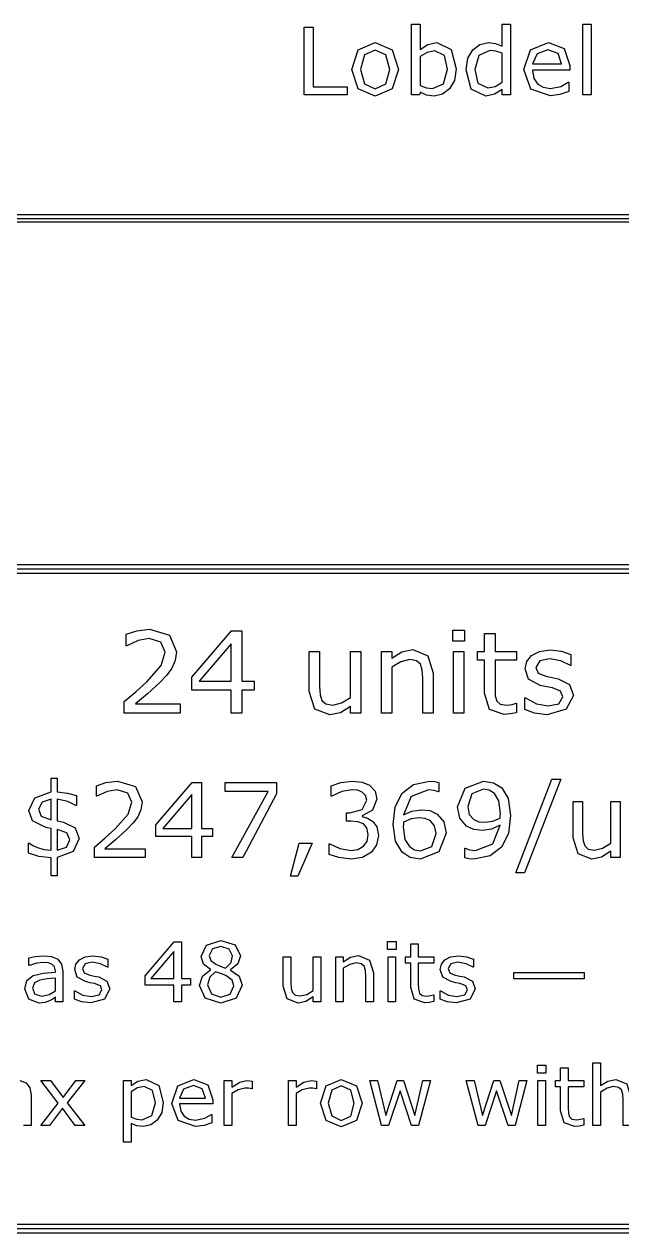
# Model space of a CAD drawing. Extents: x -1 to 182, y 89 to 480.
# Drawn here: x 106.07 to 121.4, y 157.59 to 188.61 of the extents above; entities that cross this region are included whole.
import ezdxf

# ---------------------------------------------------------------- set-up
doc = ezdxf.new("R2010")
doc.units = 0

msp = doc.modelspace()

# ---------------------------------------------------------------- linework, layer by layer
at = {"layer": 'Layer 1', "color": 7}
for points in [[(117.152132, 187.455905), (117.105624, 187.162906), (116.982376, 186.944308), (116.800991, 186.805957), (116.583564, 186.760608), (116.390554, 186.787331), (116.227772, 186.857101), (116.213828, 186.796644), (116.009189, 186.796644), (116.009189, 188.605836), (116.22778, 188.605836), (116.22778, 187.959354), (116.423116, 188.082623), (116.655661, 188.131439), (117.018428, 187.954724), (117.15214, 187.455905), (117.152132, 187.455905)], [(118.546233, 186.796644), (118.32764, 186.796644), (118.32764, 186.932692), (118.131142, 186.805957), (117.909062, 186.760608), (117.539318, 186.939651), (117.40328, 187.436141), (117.449788, 187.730304), (117.577687, 187.950067), (117.761398, 188.084925), (117.979989, 188.131439), (118.161373, 188.109214), (118.32764, 188.042936), (118.32764, 188.605704), (118.546233, 188.605704), (118.546233, 186.796644)], [(120.61587, 186.796644), (120.39728, 186.796644), (120.39728, 188.605836), (120.61587, 188.605836), (120.61587, 186.796644)], [(114.351145, 186.796538), (113.255864, 186.796538), (113.255864, 188.527837), (113.486083, 188.527837), (113.486083, 187.001166), (114.351145, 187.001166), (114.351145, 186.796538)], [(115.67083, 187.445322), (115.50805, 186.944202), (115.072031, 186.760502), (114.633686, 186.944202), (114.472068, 187.445322), (114.633686, 187.946469), (115.072031, 188.131333), (115.50805, 187.946469), (115.67083, 187.445322), (115.67083, 187.445322)], [(120.06358, 187.423362), (119.106662, 187.423362), (119.142707, 187.21405), (119.241539, 187.068715), (119.384551, 186.985), (119.568262, 186.957087), (119.834525, 187.009421), (120.026371, 187.114064), (120.037987, 187.114064), (120.037987, 186.875701), (119.812419, 186.797808), (119.570574, 186.766402), (119.065954, 186.940815), (118.884569, 187.438469), (119.057815, 187.944246), (119.515927, 188.131439), (119.920551, 187.977954), (120.063566, 187.541948), (120.06358, 187.423362)], [(115.445262, 187.445322), (115.346433, 187.819733), (115.072031, 187.942976), (114.795304, 187.819733), (114.697635, 187.445322), (114.796465, 187.07443), (115.072031, 186.948858), (115.345268, 187.073265), (115.445262, 187.445322), (115.445262, 187.445322)], [(116.926565, 187.450084), (116.849828, 187.802403), (116.602167, 187.923318), (116.409157, 187.881461), (116.227772, 187.775654), (116.227772, 187.031514), (116.387064, 186.973385), (116.539382, 186.956981), (116.823084, 187.075594), (116.926565, 187.449979), (116.926565, 187.450084)], [(118.32764, 187.116392), (118.32764, 187.861696), (118.169512, 187.916333), (118.017194, 187.931414), (117.731167, 187.803514), (117.628847, 187.440745), (117.707913, 187.088426), (117.961386, 186.968676), (118.149745, 187.009369), (118.32764, 187.116339), (118.32764, 187.116392)], [(119.850802, 187.59079), (119.763598, 187.85704), (119.504312, 187.951231), (119.224098, 187.847753), (119.106662, 187.59079), (119.850802, 187.59079)], [(94.720714, 183.71404), (94.720714, 183.529044), (153.987306, 183.529044), (153.987306, 183.71404), (94.720714, 183.71404)], [(94.720714, 183.621542), (153.987306, 183.621542)], [(95.779046, 174.731659), (95.325814, 174.640181), (94.955743, 174.390694), (94.706256, 174.020622), (94.614778, 173.567388), (94.614778, 158.75074), (94.706256, 158.297506), (94.955743, 157.927434), (95.325814, 157.677947), (95.779046, 157.586469), (152.928974, 157.586469), (153.382206, 157.677947), (153.752277, 157.927434), (154.001764, 158.297506), (154.093242, 158.75074), (154.093242, 173.567388), (154.001764, 174.020622), (153.752277, 174.390694), (153.382206, 174.640181), (152.928974, 174.731659), (95.779046, 174.731659)], [(95.779046, 174.62572), (152.928974, 174.62572), (153.34169, 174.542806), (153.678008, 174.316422), (153.904392, 173.980104), (153.987306, 173.567388), (153.987306, 158.75074), (153.904392, 158.338024), (153.678008, 158.001706), (153.34169, 157.775322), (152.928974, 157.692408), (95.779046, 157.692408), (95.36633, 157.775322), (95.030012, 158.001706), (94.803628, 158.338024), (94.720714, 158.75074), (94.720714, 173.567388), (94.803628, 173.980104), (95.030012, 174.316422), (95.36633, 174.542806), (95.779046, 174.62572), (95.779046, 174.62572)], [(95.779046, 174.519781), (152.928974, 174.519781), (153.301175, 174.445432), (153.60374, 174.242151), (153.807021, 173.939586), (153.88137, 173.567388), (153.88137, 158.75074), (153.807021, 158.378542), (153.60374, 158.075977), (153.301175, 157.872696), (152.928974, 157.798347), (95.779046, 157.798347), (95.406845, 157.872696), (95.10428, 158.075977), (94.900999, 158.378542), (94.82665, 158.75074), (94.82665, 173.567388), (94.900999, 173.939586), (95.10428, 174.242151), (95.406845, 174.445432), (95.779046, 174.519781), (95.779046, 174.519781)], [(110.068401, 170.921558), (108.635933, 170.921558), (108.635933, 171.218579), (108.934364, 171.474378), (109.214319, 171.728748), (109.588069, 172.14798), (109.688968, 172.484767), (109.579542, 172.741995), (109.276848, 172.83579), (108.996893, 172.790308), (108.702724, 172.651031), (108.688516, 172.651031), (108.688516, 172.949481), (108.957102, 173.040418), (109.283958, 173.08164), (109.794132, 172.923896), (109.978874, 172.498975), (109.947611, 172.273022), (109.858082, 172.075484), (109.727341, 171.902129), (109.546861, 171.713111), (109.232798, 171.423207), (108.930102, 171.164577), (110.068404, 171.164577), (110.068401, 170.921558)], [(111.966991, 171.517002), (111.652928, 171.517002), (111.652928, 170.921558), (111.380077, 170.921558), (111.380077, 171.517002), (110.366832, 171.517002), (110.366832, 171.843841), (111.391446, 173.037587), (111.652928, 173.037587), (111.652928, 171.744385), (111.966991, 171.744385), (111.966991, 171.517002)], [(117.36433, 172.774671), (117.063055, 172.774671), (117.063055, 173.051795), (117.36433, 173.051795), (117.36433, 172.774671)], [(118.700152, 170.935845), (118.535306, 170.903169), (118.377564, 170.890469), (118.008077, 171.021226), (117.881598, 171.440432), (117.881598, 172.284584), (117.701118, 172.284584), (117.701118, 172.509109), (117.881598, 172.509109), (117.881598, 172.965276), (118.148766, 172.965276), (118.148766, 172.509109), (118.700152, 172.509109), (118.700152, 172.284584), (118.148766, 172.284584), (118.148766, 171.56124), (118.154455, 171.365131), (118.194245, 171.234374), (118.279512, 171.150528), (118.447202, 171.124864), (118.583627, 171.143384), (118.685946, 171.17606), (118.700154, 171.17606), (118.700152, 170.935845)], [(111.380077, 171.744385), (111.380077, 172.699344), (110.560102, 171.744385), (111.380077, 171.744385)], [(114.709714, 170.921558), (114.442548, 170.921558), (114.442548, 171.09777), (114.183908, 170.934337), (113.911057, 170.877505), (113.521675, 171.029561), (113.382407, 171.478638), (113.382407, 172.508924), (113.649574, 172.508924), (113.649574, 171.605108), (113.660952, 171.397622), (113.709267, 171.251255), (113.808745, 171.160291), (113.986383, 171.131875), (114.212337, 171.185876), (114.442556, 171.323724), (114.442556, 172.508924), (114.709722, 172.508924), (114.709714, 170.921558)], [(116.562829, 170.921558), (116.295661, 170.921558), (116.295661, 171.825374), (116.282882, 172.030028), (116.235987, 172.180656), (116.133668, 172.268762), (115.960292, 172.298607), (115.731496, 172.244605), (115.502698, 172.106758), (115.502698, 170.921558), (115.235533, 170.921558), (115.235533, 172.508924), (115.502698, 172.508924), (115.502698, 172.332711), (115.761338, 172.494716), (116.03561, 172.552977), (116.427834, 172.39809), (116.56284, 171.951844), (116.562829, 170.921558)], [(117.347265, 170.921558), (117.080099, 170.921558), (117.080099, 172.508924), (117.347265, 172.508924), (117.347265, 170.921558)], [(120.156779, 171.379234), (119.976302, 171.022523), (119.486021, 170.883273), (119.16201, 170.924468), (118.91616, 171.016861), (118.91616, 171.316713), (118.930368, 171.316713), (119.211747, 171.164657), (119.508757, 171.109227), (119.78445, 171.166059), (119.883925, 171.345129), (119.829924, 171.487236), (119.622443, 171.569654), (119.473229, 171.599499), (119.30696, 171.636461), (119.009949, 171.798465), (118.923264, 172.062784), (118.963055, 172.247516), (119.086689, 172.402429), (119.288486, 172.507574), (119.564179, 172.547368), (119.851241, 172.511861), (120.09425, 172.428014), (120.09425, 172.14237), (120.080042, 172.14237), (119.831347, 172.268841), (119.544285, 172.321414), (119.297014, 172.264581), (119.196118, 172.098317), (119.257223, 171.950521), (119.450493, 171.869506), (119.615342, 171.835401), (119.768821, 171.804128), (120.055883, 171.65776), (120.156779, 171.379234), (120.156779, 171.379234)], [(107.482968, 167.70833), (107.326647, 167.375008), (106.917112, 167.218692), (106.917112, 166.751016), (106.764667, 166.751016), (106.764667, 167.212237), (106.444273, 167.244516), (106.184598, 167.327198), (106.184598, 167.582997), (106.205262, 167.582997), (106.293111, 167.530027), (106.415844, 167.474491), (106.572164, 167.427978), (106.764659, 167.403371), (106.764659, 167.962779), (106.669057, 167.982094), (106.587666, 168.002731), (106.285359, 168.16164), (106.193633, 168.425191), (106.343496, 168.748167), (106.764659, 168.901917), (106.764659, 169.253309), (106.917104, 169.253309), (106.917104, 168.904509), (107.184529, 168.8735), (107.414488, 168.807593), (107.414488, 168.554387), (107.396391, 168.554387), (107.193561, 168.659029), (106.917093, 168.717158), (106.917093, 168.16037), (107.001067, 168.142378), (107.079873, 168.125709), (107.377013, 167.983602), (107.482949, 167.708436), (107.482968, 167.70833)], [(109.176661, 167.217396), (107.874416, 167.217396), (107.874416, 167.487403), (108.145716, 167.719945), (108.400224, 167.95119), (108.739996, 168.332322), (108.831722, 168.638498), (108.732244, 168.872336), (108.457067, 168.957585), (108.202562, 168.916257), (107.935137, 168.789654), (107.922226, 168.789654), (107.922226, 169.060957), (108.166396, 169.14364), (108.463536, 169.181105), (108.927331, 169.037701), (109.095278, 168.651409), (109.066857, 168.446014), (108.985466, 168.266415), (108.86661, 168.108803), (108.702539, 167.936982), (108.417025, 167.673431), (108.141851, 167.438323), (109.176669, 167.438323), (109.176661, 167.217396)], [(110.902653, 167.758706), (110.617138, 167.758706), (110.617138, 167.217396), (110.369092, 167.217396), (110.369092, 167.758706), (109.447962, 167.758706), (109.447962, 168.055833), (110.379429, 169.141047), (110.617138, 169.141047), (110.617138, 167.965399), (110.902653, 167.965399), (110.902653, 167.758706)], [(112.545959, 168.852942), (111.675214, 167.217396), (111.398746, 167.217396), (112.325043, 168.914961), (111.229505, 168.914961), (111.229505, 169.141047), (112.545959, 169.141047), (112.545959, 168.852942)], [(115.01609, 168.143701), (115.11815, 168.00416), (115.1582, 167.787123), (115.110401, 167.545532), (114.97604, 167.354344), (114.747374, 167.219989), (114.460569, 167.177338), (114.145345, 167.2161), (113.890837, 167.298782), (113.890837, 167.568789), (113.910205, 167.568789), (114.168588, 167.448642), (114.455391, 167.400858), (114.628508, 167.427978), (114.777076, 167.508067), (114.864926, 167.6334), (114.894641, 167.806517), (114.86105, 167.97704), (114.770618, 168.084276), (114.629799, 168.138515), (114.451515, 168.154126), (114.335244, 168.154126), (114.335244, 168.368597), (114.425678, 168.368597), (114.73832, 168.449982), (114.855882, 168.690277), (114.82617, 168.81172), (114.743488, 168.898265), (114.624632, 168.944779), (114.48123, 168.957744), (114.220264, 168.913823), (113.959298, 168.789813), (113.946386, 168.789813), (113.946386, 169.05982), (114.190557, 169.142502), (114.487697, 169.181263), (114.735743, 169.155334), (114.929529, 169.072652), (115.070348, 168.922792), (115.118148, 168.71737), (115.004462, 168.437044), (114.738328, 168.287184), (114.738328, 168.269193), (114.880438, 168.225272), (115.016087, 168.143886), (115.01609, 168.143701)], [(116.895817, 167.841389), (116.702032, 167.362096), (116.229193, 167.177338), (115.970811, 167.221259), (115.765397, 167.351751), (115.593574, 167.635966), (115.534146, 168.062315), (115.588407, 168.515758), (115.764106, 168.867177), (116.05737, 169.094533), (116.475948, 169.177215), (116.603847, 169.170865), (116.708493, 169.147582), (116.708493, 168.900832), (116.695581, 168.900832), (116.585768, 168.937), (116.437197, 168.954992), (115.994074, 168.780579), (115.801579, 168.311605), (116.014745, 168.411089), (116.258916, 168.445987), (116.474665, 168.422704), (116.667159, 168.332269), (116.837691, 168.133303), (116.895825, 167.841336), (116.895817, 167.841389)], [(118.546879, 168.294884), (118.488742, 167.837526), (118.315625, 167.487429), (118.02107, 167.260047), (117.605077, 167.179958), (117.478469, 167.18763), (117.372532, 167.209591), (117.372532, 167.456341), (117.385444, 167.456341), (117.491381, 167.418876), (117.643825, 167.402207), (118.090825, 167.572757), (118.279446, 168.045594), (118.05336, 167.942248), (117.822109, 167.911238), (117.60636, 167.934522), (117.413866, 168.024956), (117.242043, 168.225193), (117.185197, 168.515864), (117.378986, 168.995156), (117.851822, 169.179914), (118.110206, 169.135993), (118.318202, 169.006797), (118.487443, 168.730335), (118.546871, 168.294963), (118.546879, 168.294884)], [(119.832329, 169.227645), (118.906029, 166.824675), (118.682528, 166.824675), (119.604952, 169.227645), (119.832329, 169.227645)], [(110.369092, 167.965399), (110.369092, 168.833575), (109.623661, 167.965399), (110.369092, 167.965399)], [(118.285913, 168.35042), (118.244572, 168.6721), (118.130883, 168.860721), (118.000401, 168.943403), (117.849248, 168.969332), (117.554693, 168.853048), (117.447462, 168.526209), (117.482345, 168.325972), (117.59991, 168.190321), (117.727807, 168.136055), (117.882836, 168.12309), (118.086959, 168.15021), (118.280745, 168.229003), (118.283391, 168.281972), (118.286037, 168.350446), (118.285913, 168.35042)], [(106.764667, 168.182462), (106.764667, 168.716021), (106.532122, 168.639794), (106.437814, 168.458925), (106.507577, 168.281919), (106.764667, 168.182462), (106.764667, 168.182462)], [(121.358073, 167.217422), (121.115194, 167.217422), (121.115194, 167.377627), (120.880067, 167.229038), (120.63202, 167.177365), (120.278037, 167.315609), (120.151429, 167.723861), (120.151429, 168.660485), (120.394308, 168.660485), (120.394308, 167.838822), (120.404654, 167.650201), (120.44858, 167.517142), (120.539012, 167.43446), (120.700502, 167.408531), (120.905914, 167.457611), (121.115205, 167.582917), (121.115205, 168.660379), (121.358084, 168.660379), (121.358073, 167.217422)], [(116.63356, 167.83107), (116.597386, 168.030036), (116.481115, 168.166984), (116.34934, 168.221224), (116.198186, 168.234188), (115.994066, 168.208259), (115.80028, 168.12817), (115.79639, 168.072608), (115.795067, 168.006726), (115.836409, 167.68375), (115.95268, 167.497722), (116.080579, 167.413743), (116.231733, 167.387814), (116.526288, 167.501505), (116.633515, 167.830938), (116.63356, 167.83107)], [(107.238797, 167.674728), (107.162573, 167.851734), (106.917112, 167.940872), (106.917112, 167.406017), (107.154824, 167.48481), (107.238797, 167.674728), (107.238797, 167.674728)], [(113.455463, 167.58559), (113.091146, 166.7394), (112.902527, 166.7394), (113.127319, 167.58559), (113.455463, 167.58559)], [(110.338345, 163.946277), (110.109935, 163.946277), (110.109935, 163.513234), (109.911498, 163.513234), (109.911498, 163.946277), (109.174595, 163.946277), (109.174595, 164.184005), (109.919766, 165.052155), (110.109935, 165.052155), (110.109935, 164.111641), (110.338345, 164.111641), (110.338345, 163.946277)], [(111.660228, 163.94215), (111.504164, 163.610389), (111.113491, 163.478097), (110.71455, 163.607293), (110.566754, 163.938022), (110.641168, 164.169532), (110.850974, 164.334897), (110.850974, 164.340982), (110.667007, 164.485682), (110.608095, 164.682056), (110.750724, 164.97143), (111.113491, 165.087185), (111.481428, 164.97659), (111.618887, 164.69547), (111.553773, 164.48981), (111.362572, 164.332727), (111.362572, 164.326377), (111.583745, 164.173422), (111.660228, 163.941911), (111.660228, 163.94215)], [(115.609335, 164.86094), (115.390226, 164.86094), (115.390226, 165.0625), (115.609335, 165.0625), (115.609335, 164.86094)], [(109.911498, 164.111641), (109.911498, 164.806172), (109.315155, 164.111641), (109.911498, 164.111641)], [(111.415282, 164.693512), (111.329499, 164.869222), (111.112456, 164.935368), (110.898517, 164.873349), (110.815835, 164.705921), (110.857176, 164.576725), (110.9843, 164.480602), (111.093854, 164.432051), (111.234413, 164.382442), (111.376007, 164.52402), (111.415282, 164.693512), (111.415282, 164.693512)], [(116.580845, 163.523553), (116.460957, 163.49974), (116.346234, 163.49048), (116.077518, 163.585545), (115.985533, 163.89045), (115.985533, 164.504362), (115.854281, 164.504362), (115.854281, 164.667663), (115.985538, 164.667663), (115.985538, 164.999423), (116.179843, 164.999423), (116.179843, 164.667663), (116.58085, 164.667663), (116.58085, 164.504362), (116.179843, 164.504362), (116.179843, 163.978292), (116.18397, 163.835655), (116.21291, 163.74059), (116.27492, 163.679604), (116.396877, 163.661083), (116.496096, 163.674577), (116.57051, 163.698389), (116.580855, 163.698389), (116.580845, 163.523553)], [(107.065165, 163.513234), (106.871895, 163.513234), (106.871895, 163.636212), (106.801616, 163.586603), (106.716865, 163.536994), (106.605245, 163.497729), (106.457449, 163.481325), (106.192866, 163.584671), (106.084347, 163.848223), (106.140159, 164.060101), (106.301388, 164.188265), (106.554601, 164.251315), (106.871895, 164.276186), (106.871895, 164.306163), (106.848135, 164.415727), (106.781989, 164.483936), (106.682771, 164.515977), (106.561848, 164.524179), (106.391314, 164.503542), (106.197012, 164.445651), (106.186667, 164.445651), (106.186667, 164.643056), (106.350997, 164.677161), (106.56287, 164.695682), (106.774742, 164.675044), (106.931839, 164.606835), (107.031057, 164.483857), (107.065165, 164.29677), (107.065165, 163.513234)], [(108.264056, 163.846026), (108.132799, 163.586603), (107.776231, 163.48532), (107.540586, 163.515298), (107.361786, 163.582475), (107.361786, 163.800545), (107.372131, 163.800545), (107.576768, 163.689975), (107.792776, 163.649653), (107.993279, 163.691007), (108.065627, 163.821235), (108.026352, 163.924581), (107.875458, 163.984509), (107.766937, 164.006205), (107.646014, 164.03306), (107.430009, 164.150905), (107.366961, 164.343125), (107.395901, 164.47748), (107.485817, 164.59014), (107.632579, 164.666631), (107.833082, 164.69555), (108.041857, 164.66962), (108.218588, 164.608634), (108.218588, 164.40091), (108.208243, 164.40091), (108.027376, 164.492879), (107.818604, 164.531138), (107.63877, 164.489783), (107.565388, 164.368869), (107.60983, 164.261369), (107.75039, 164.202473), (107.87028, 164.177602), (107.9819, 164.154848), (108.190674, 164.04838), (108.264054, 163.845815), (108.264056, 163.846026)], [(113.678705, 163.513234), (113.484403, 163.513234), (113.484403, 163.641398), (113.296301, 163.522547), (113.097863, 163.481193), (112.814678, 163.591789), (112.713393, 163.918363), (112.713393, 164.667689), (112.907694, 164.667689), (112.907694, 164.010359), (112.915949, 163.859467), (112.951089, 163.752999), (113.023436, 163.686853), (113.152627, 163.666216), (113.316959, 163.705506), (113.48439, 163.805757), (113.48439, 164.667715), (113.678692, 164.667715), (113.678705, 163.513234)], [(115.026425, 163.513234), (114.832123, 163.513234), (114.832123, 164.170564), (114.82281, 164.319392), (114.788705, 164.428929), (114.714291, 164.493011), (114.588199, 164.514707), (114.421802, 164.475417), (114.255403, 164.375166), (114.255403, 163.513234), (114.061102, 163.513234), (114.061102, 164.667689), (114.255403, 164.667689), (114.255403, 164.539525), (114.443506, 164.657344), (114.642975, 164.69973), (114.92823, 164.587071), (115.026414, 164.262533), (115.026425, 163.513234)], [(115.596927, 163.513234), (115.402625, 163.513234), (115.402625, 164.667689), (115.596927, 164.667689), (115.596927, 163.513234)], [(117.640211, 163.846), (117.508954, 163.586576), (117.152386, 163.485294), (116.916741, 163.515271), (116.737941, 163.582449), (116.737941, 163.800518), (116.748286, 163.800518), (116.952922, 163.689949), (117.168931, 163.649627), (117.369434, 163.690981), (117.441782, 163.821209), (117.402507, 163.924555), (117.251613, 163.984483), (117.143091, 164.006179), (117.022169, 164.033034), (116.806163, 164.150879), (116.743116, 164.343099), (116.772056, 164.477454), (116.861972, 164.590113), (117.008733, 164.666604), (117.209237, 164.695523), (117.418012, 164.669594), (117.594742, 164.608608), (117.594742, 164.400884), (117.584397, 164.400884), (117.403531, 164.492853), (117.194759, 164.531111), (117.014925, 164.489757), (116.941543, 164.368843), (116.985985, 164.261342), (117.126544, 164.202446), (117.246435, 164.177575), (117.358054, 164.154821), (117.566829, 164.048353), (117.640208, 163.845788), (117.640211, 163.846)], [(106.871895, 163.797449), (106.871895, 164.118891), (106.662088, 164.103281), (106.471919, 164.073303), (106.336527, 163.998876), (106.284851, 163.861425), (106.344795, 163.711565), (106.52773, 163.661956), (106.714798, 163.70122), (106.871895, 163.797343), (106.871895, 163.797449)], [(111.447321, 163.922517), (111.404945, 164.074441), (111.24165, 164.190196), (111.135195, 164.232556), (110.981199, 164.287351), (110.831337, 164.149874), (110.775528, 163.953527), (110.871646, 163.723048), (111.115557, 163.632085), (111.35637, 163.709608), (111.447321, 163.922517), (111.447321, 163.922517)], [(120.429702, 164.104392), (118.629296, 164.104392), (118.629296, 164.269756), (120.429702, 164.269756), (120.429702, 164.104392)], [(121.625493, 160.338132), (121.431188, 160.338132), (121.431188, 160.995462), (121.421901, 161.14429), (121.387794, 161.253827), (121.31338, 161.317909), (121.18729, 161.339605), (121.020891, 161.300315), (120.854495, 161.200064), (120.854495, 160.338238), (120.660191, 160.338238), (120.660191, 161.9464), (120.854495, 161.9464), (120.854495, 161.364529), (121.042595, 161.482348), (121.242067, 161.524734), (121.527322, 161.412075), (121.625506, 161.087537), (121.625493, 160.338132)], [(119.454057, 161.685839), (119.234948, 161.685839), (119.234948, 161.887398), (119.454057, 161.887398), (119.454057, 161.685839)], [(120.425566, 160.348451), (120.305678, 160.324638), (120.190955, 160.315378), (119.922239, 160.410443), (119.830255, 160.715348), (119.830255, 161.32926), (119.698998, 161.32926), (119.698998, 161.492561), (119.830255, 161.492561), (119.830255, 161.824321), (120.024559, 161.824321), (120.024559, 161.492561), (120.425566, 161.492561), (120.425566, 161.32926), (120.024559, 161.32926), (120.024559, 160.80319), (120.028686, 160.660553), (120.057627, 160.565488), (120.119637, 160.504502), (120.241594, 160.485981), (120.340812, 160.499475), (120.415226, 160.523287), (120.425572, 160.523287), (120.425566, 160.348451)], [(105.9603, 161.500048), (106.117397, 161.431839), (106.216615, 161.308861), (106.25072, 161.121774), (106.250744, 160.338238)], [(107.624303, 160.338238), (107.379357, 160.338238), (107.051729, 160.781626), (106.722032, 160.338238), (106.495692, 160.338238), (106.946309, 160.913918), (106.499825, 161.492693), (106.74477, 161.492693), (107.070332, 161.056528), (107.396928, 161.492693), (107.624303, 161.492693), (107.170585, 160.924236), (107.624303, 160.338238)], [(109.637615, 160.929422), (109.597306, 160.672062), (109.483617, 160.475689), (109.322388, 160.356838), (109.127052, 160.31551), (108.963754, 160.335089), (108.815961, 160.396049), (108.815961, 159.912365), (108.621656, 159.912365), (108.621656, 161.49264), (108.815961, 161.49264), (108.815961, 161.371699), (108.989593, 161.480231), (109.196299, 161.524681), (109.520826, 161.36654), (109.637615, 160.929369), (109.637615, 160.929422)], [(109.437109, 160.924131), (109.365796, 161.236259), (109.146689, 161.339632), (108.978224, 161.303437), (108.815961, 161.208372), (108.815961, 160.554138), (108.957552, 160.503497), (109.092945, 160.490003), (109.346158, 160.599567), (109.437109, 160.924078), (109.437109, 160.924131)], [(110.906785, 160.895212), (110.056193, 160.895212), (110.088232, 160.709157), (110.176081, 160.579987), (110.303205, 160.50556), (110.466503, 160.480689), (110.703181, 160.527177), (110.873713, 160.620204), (110.884058, 160.620204), (110.884058, 160.408326), (110.683554, 160.339085), (110.46858, 160.311171), (110.02003, 160.466217), (109.858799, 160.908547), (110.012794, 161.358153), (110.420006, 161.524549), (110.779672, 161.388103), (110.906796, 161.000542), (110.906785, 160.895212)], [(110.717651, 161.04404), (110.640136, 161.280709), (110.409658, 161.364423), (110.160579, 161.272428), (110.056193, 161.04404), (110.717651, 161.04404)], [(111.92171, 161.280709), (111.911365, 161.280709), (111.826613, 161.295261), (111.730496, 161.300553), (111.556863, 161.260257), (111.395634, 161.157943), (111.395634, 160.338238), (111.20133, 160.338238), (111.20133, 161.492693), (111.395634, 161.492693), (111.395634, 161.322143), (111.599239, 161.453402), (111.780105, 161.492693), (111.853487, 161.489518), (111.921699, 161.480258), (111.92171, 161.280709)], [(113.569152, 161.280709), (113.558807, 161.280709), (113.474058, 161.295261), (113.377938, 161.300553), (113.204305, 161.260257), (113.043076, 161.157943), (113.043076, 160.338238), (112.848772, 160.338238), (112.848772, 161.492693), (113.043087, 161.492693), (113.043087, 161.322143), (113.246691, 161.453402), (113.427558, 161.492693), (113.50094, 161.489518), (113.569152, 161.480258), (113.569152, 161.280709)], [(114.736005, 160.914844), (114.59131, 160.469392), (114.203738, 160.306091), (113.814097, 160.469392), (113.670437, 160.914844), (113.814097, 161.360296), (114.203738, 161.524628), (114.59131, 161.360296), (114.736005, 160.914844), (114.736005, 160.914844)], [(114.535499, 160.914844), (114.447649, 161.247636), (114.203738, 161.3572), (113.957758, 161.247636), (113.870943, 160.914844), (113.958793, 160.585147), (114.203738, 160.473519), (114.446618, 160.584115), (114.535499, 160.914844), (114.535499, 160.914844)], [(116.488868, 161.492587), (116.188111, 160.338132), (116.008276, 160.338132), (115.711655, 161.228004), (115.4171, 160.338132), (115.238298, 160.338132), (114.934442, 161.492587), (115.137012, 161.492587), (115.348885, 160.598588), (115.637241, 161.492587), (115.797438, 161.492587), (116.093025, 160.598588), (116.293531, 161.492587), (116.488868, 161.492587)], [(118.965198, 161.492587), (118.664441, 160.338132), (118.484609, 160.338132), (118.187985, 161.228004), (117.89343, 160.338132), (117.71463, 160.338132), (117.410773, 161.492587), (117.613345, 161.492587), (117.825218, 160.598588), (118.113571, 161.492587), (118.273768, 161.492587), (118.569358, 160.598588), (118.769861, 161.492587), (118.965198, 161.492587)], [(119.441648, 160.338132), (119.247346, 160.338132), (119.247346, 161.492587), (119.441648, 161.492587), (119.441648, 160.338132)], [(106.250744, 160.338238), (106.057476, 160.338238)]]:
    msp.add_lwpolyline(points, dxfattribs=at)

doc.saveas('drawing.dxf')
